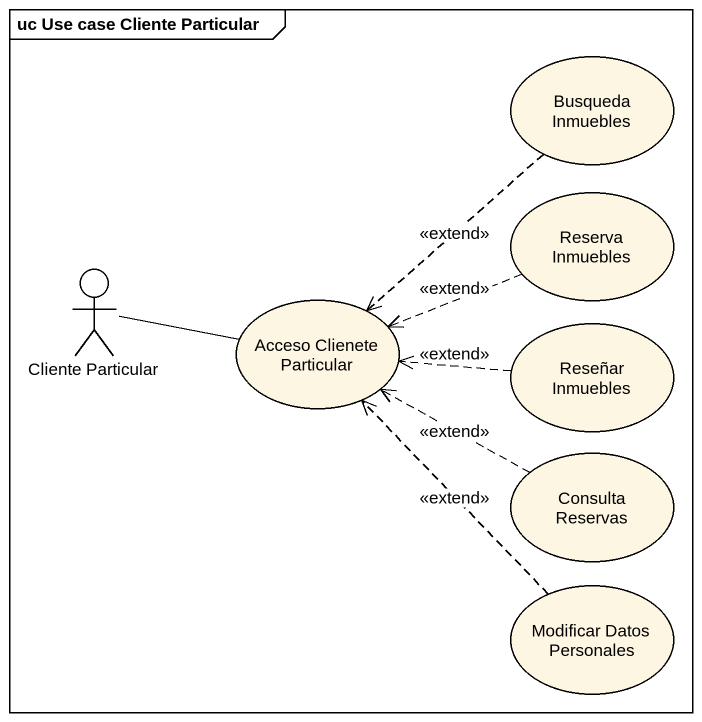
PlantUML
@startuml
mainframe uc Use case Cliente Particular
usecase "Busqueda Inmuebles" as Busqueda_Inmuebles
usecase "Reserva Inmuebles" as Reserva_Inmuebles
actor "Cliente Particular" as Cliente_Particular
usecase "Acceso Clienete Particular" as Acceso_Clienete_Particular
usecase "Reseñar Inmuebles" as Reseñar_Inmuebles
usecase "Consulta Reservas" as Consulta_Reservas
usecase "Modificar Datos Personales" as Modificar_Datos_Personales
Busqueda_Inmuebles ..> Acceso_Clienete_Particular : <<extend>>
Reserva_Inmuebles .left.> Acceso_Clienete_Particular : <<extend>>
Cliente_Particular -right- Acceso_Clienete_Particular
Reseñar_Inmuebles .left.> Acceso_Clienete_Particular : <<extend>>
Consulta_Reservas .left.> Acceso_Clienete_Particular : <<extend>>
Modificar_Datos_Personales .up.> Acceso_Clienete_Particular : <<extend>>
@enduml
